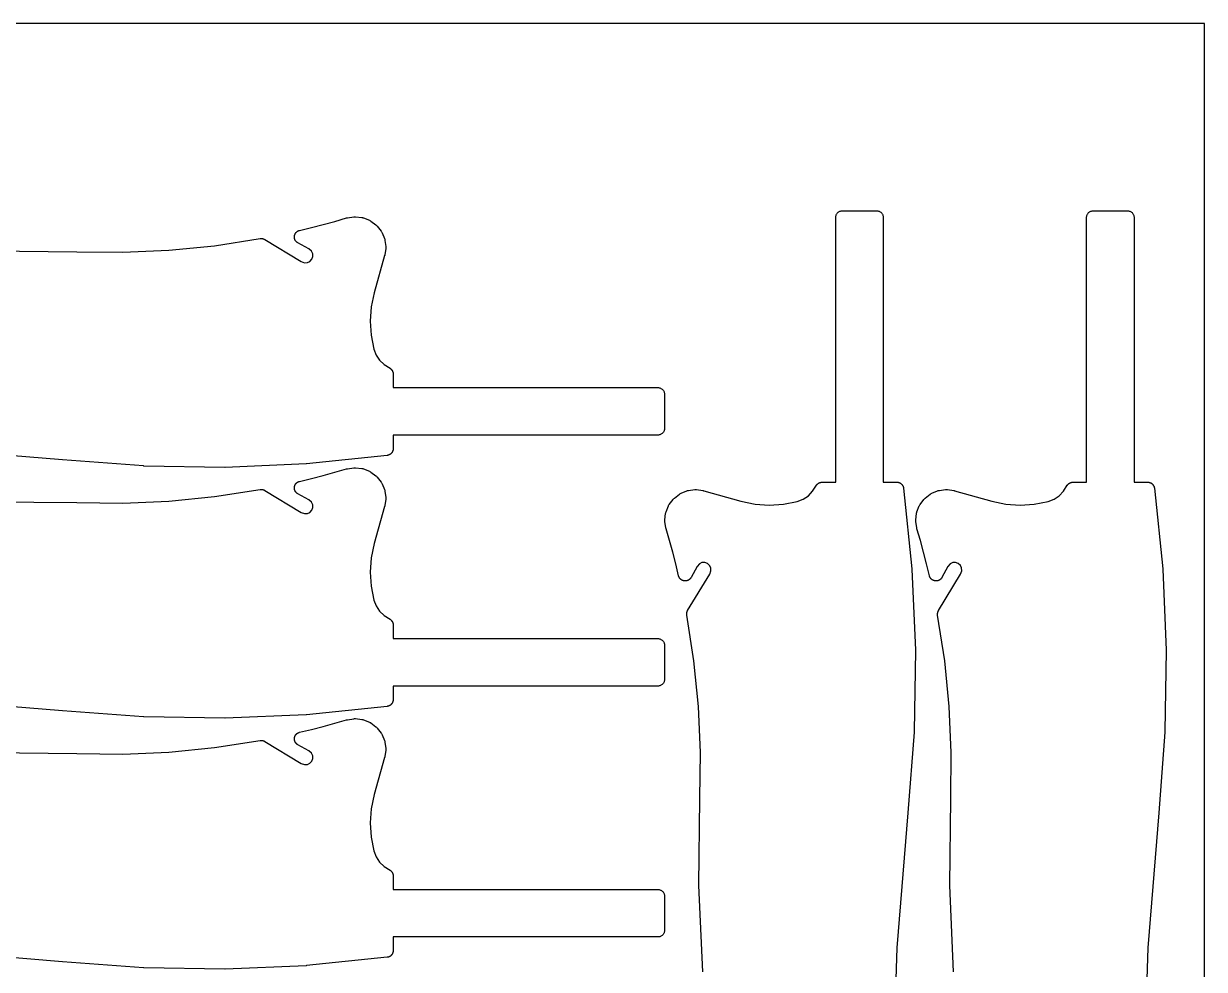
# Model space of a CAD drawing. Header units: metres. Extents: x 0 to 3000, y 0 to 1240.
# Drawn here: x 2651.9 to 3000, y 961.3 to 1240 of the extents above; entities that cross this region are included whole.
import ezdxf

# ---------------------------------------------------------------- set-up
doc = ezdxf.new("R2010")
doc.units = ezdxf.units.M

msp = doc.modelspace()

# ---------------------------------------------------------------- linework, layer by layer
at = {"color": 7}
msp.add_lwpolyline([(0, 0), (3000, 0), (3000, 1240), (0, 1240), (0, 0)], close=True, dxfattribs=at)
at = {"color": 1}
for points in [[(2852.14, 960.61), (2851, 986.03), (2851, 986.14), (2851.27, 1011.61), (2851.27, 1011.61), (2851.27, 1011.61), (2851.42, 1025.22), (2850.83, 1038.75), (2849.5, 1052.23), (2847.42, 1065.67), (2847.42, 1065.68), (2847.41, 1065.69), (2847.41, 1065.78), (2847.4, 1065.87), (2847.4, 1065.88), (2847.4, 1065.89), (2847.4, 1065.98), (2847.4, 1066.07), (2847.4, 1066.07), (2847.4, 1066.08), (2847.41, 1066.17), (2847.41, 1066.26), (2847.42, 1066.27), (2847.42, 1066.28), (2847.43, 1066.37), (2847.45, 1066.45), (2847.45, 1066.46), (2847.45, 1066.47), (2847.48, 1066.56), (2847.51, 1066.64), (2847.51, 1066.65), (2847.51, 1066.66), (2847.55, 1066.74), (2847.58, 1066.82), (2847.58, 1066.83), (2847.59, 1066.84), (2847.63, 1066.92), (2847.67, 1067), (2847.68, 1067), (2847.68, 1067.01), (2854.17, 1077.78), (2854.53, 1078.78), (2854.48, 1079.59), (2854.14, 1080.32), (2853.51, 1080.9), (2852.71, 1081.19), (2851.9, 1081.15), (2851.16, 1080.81), (2850.47, 1080.06), (2848.7, 1076.8), (2848.67, 1076.76), (2848.65, 1076.71), (2848.62, 1076.67), (2848.6, 1076.63), (2848.57, 1076.59), (2848.54, 1076.55), (2848.51, 1076.51), (2848.48, 1076.48), (2848.44, 1076.44), (2848.41, 1076.4), (2848.38, 1076.37), (2848.35, 1076.33), (2848.31, 1076.3), (2848.27, 1076.26), (2848.23, 1076.23), (2848.2, 1076.2), (2848.16, 1076.17), (2848.12, 1076.14), (2848.08, 1076.11), (2848.04, 1076.08), (2848, 1076.06), (2847.96, 1076.03), (2847.91, 1076.01), (2847.87, 1075.99), (2847.83, 1075.96), (2847.78, 1075.94), (2847.74, 1075.92), (2847.69, 1075.9), (2847.65, 1075.89), (2847.6, 1075.87), (2847.55, 1075.85), (2847.51, 1075.84), (2847.46, 1075.83), (2847.41, 1075.81), (2847.36, 1075.8), (2847.32, 1075.79), (2847.27, 1075.79), (2847.22, 1075.78), (2847.17, 1075.77), (2847.12, 1075.77), (2847.07, 1075.76), (2847.02, 1075.76), (2846.97, 1075.76), (2846.93, 1075.76), (2846.88, 1075.76), (2846.83, 1075.76), (2846.78, 1075.77), (2846.73, 1075.77), (2846.68, 1075.78), (2846.63, 1075.78), (2846.58, 1075.79), (2846.54, 1075.8), (2846.49, 1075.81), (2846.44, 1075.82), (2846.39, 1075.84), (2846.35, 1075.85), (2846.3, 1075.87), (2846.25, 1075.88), (2846.21, 1075.9), (2846.16, 1075.92), (2846.12, 1075.94), (2846.07, 1075.96), (2846.03, 1075.98), (2845.99, 1076), (2845.94, 1076.03), (2845.9, 1076.05), (2845.86, 1076.08), (2845.82, 1076.1), (2845.78, 1076.13), (2845.74, 1076.16), (2845.7, 1076.19), (2845.66, 1076.22), (2845.62, 1076.26), (2845.59, 1076.29), (2845.55, 1076.32), (2845.52, 1076.35), (2845.48, 1076.39), (2845.45, 1076.43), (2845.42, 1076.46), (2845.39, 1076.5), (2845.36, 1076.54), (2845.33, 1076.58), (2845.3, 1076.62), (2845.27, 1076.66), (2845.25, 1076.7), (2845.22, 1076.74), (2845.2, 1076.79), (2845.17, 1076.83), (2845.15, 1076.87), (2845.13, 1076.92), (2845.11, 1076.96), (2845.09, 1077.01), (2845.07, 1077.05), (2845.05, 1077.1), (2845.04, 1077.15), (2845.02, 1077.19), (2845.01, 1077.24), (2845, 1077.29), (2844.16, 1080.78), (2843.27, 1084.25), (2842.33, 1087.7), (2841.33, 1091.15), (2841.33, 1091.18), (2841.32, 1091.21), (2841.31, 1091.27), (2841.29, 1091.34), (2841.29, 1091.34), (2841.29, 1091.37), (2841.28, 1091.4), (2840.99, 1093.25), (2840.97, 1093.43), (2840.97, 1093.61), (2840.98, 1093.79), (2841.19, 1095.62), (2841.22, 1095.79), (2841.26, 1095.97), (2841.32, 1096.13), (2842, 1097.85), (2842.08, 1098.01), (2842.16, 1098.16), (2842.26, 1098.31), (2843.39, 1099.81), (2843.51, 1099.95), (2843.63, 1100.08), (2843.77, 1100.19), (2845.26, 1101.34), (2845.4, 1101.44), (2845.56, 1101.53), (2845.72, 1101.6), (2847.42, 1102.31), (2847.59, 1102.37), (2847.76, 1102.41), (2847.93, 1102.44), (2849.76, 1102.67), (2849.94, 1102.69), (2850.12, 1102.69), (2850.3, 1102.67), (2852.16, 1102.4), (2852.19, 1102.4), (2852.23, 1102.39), (2852.29, 1102.38), (2852.35, 1102.37), (2852.38, 1102.36), (2852.42, 1102.35), (2863.36, 1099.25), (2867.54, 1098.37), (2871.72, 1098.08), (2875.89, 1098.35), (2879.98, 1099.18), (2881.73, 1099.87), (2883.26, 1100.89), (2884.53, 1102.19), (2885.64, 1103.94), (2885.65, 1103.96), (2885.66, 1103.98), (2885.71, 1104.04), (2885.75, 1104.1), (2885.77, 1104.12), (2885.78, 1104.14), (2885.83, 1104.19), (2885.88, 1104.25), (2885.89, 1104.27), (2885.91, 1104.29), (2885.97, 1104.33), (2886.02, 1104.38), (2886.04, 1104.4), (2886.06, 1104.42), (2886.12, 1104.46), (2886.17, 1104.5), (2886.19, 1104.52), (2886.22, 1104.53), (2886.28, 1104.57), (2886.34, 1104.61), (2886.36, 1104.62), (2886.38, 1104.63), (2886.45, 1104.67), (2886.51, 1104.7), (2886.54, 1104.71), (2886.56, 1104.72), (2886.63, 1104.74), (2886.7, 1104.77), (2886.72, 1104.78), (2886.75, 1104.78), (2886.82, 1104.8), (2886.89, 1104.82), (2886.91, 1104.83), (2886.94, 1104.83), (2887.01, 1104.84), (2887.08, 1104.86), (2887.1, 1104.86), (2887.13, 1104.86), (2887.2, 1104.86), (2887.27, 1104.87), (2887.3, 1104.87), (2887.33, 1104.87), (2891.33, 1104.87), (2891.33, 1182.87), (2891.34, 1183.07), (2891.36, 1183.26), (2891.41, 1183.45), (2891.48, 1183.64), (2891.56, 1183.81), (2891.66, 1183.98), (2891.78, 1184.14), (2891.91, 1184.29), (2892.06, 1184.42), (2892.22, 1184.53), (2892.38, 1184.63), (2892.56, 1184.72), (2892.75, 1184.78), (2892.94, 1184.83), (2893.13, 1184.86), (2893.33, 1184.87), (2903.33, 1184.87), (2903.52, 1184.86), (2903.72, 1184.83), (2903.91, 1184.78), (2904.09, 1184.72), (2904.27, 1184.63), (2904.44, 1184.53), (2904.6, 1184.42), (2904.74, 1184.29), (2904.87, 1184.14), (2904.99, 1183.98), (2905.09, 1183.81), (2905.17, 1183.64), (2905.24, 1183.45), (2905.29, 1183.26), (2905.32, 1183.07), (2905.33, 1182.87), (2905.33, 1104.87), (2909.33, 1104.87), (2909.42, 1104.87), (2909.51, 1104.86), (2909.52, 1104.86), (2909.52, 1104.86), (2909.61, 1104.85), (2909.71, 1104.83), (2909.71, 1104.83), (2909.72, 1104.83), (2909.81, 1104.81), (2909.9, 1104.79), (2909.9, 1104.79), (2909.91, 1104.78), (2909.99, 1104.75), (2910.08, 1104.72), (2910.09, 1104.72), (2910.09, 1104.72), (2910.18, 1104.68), (2910.26, 1104.64), (2910.26, 1104.64), (2910.27, 1104.63), (2910.35, 1104.59), (2910.43, 1104.54), (2910.43, 1104.54), (2910.44, 1104.53), (2910.51, 1104.48), (2910.59, 1104.42), (2910.59, 1104.42), (2910.6, 1104.42), (2910.66, 1104.35), (2910.73, 1104.29), (2910.74, 1104.29), (2910.74, 1104.29), (2910.8, 1104.22), (2910.87, 1104.15), (2910.87, 1104.14), (2910.87, 1104.14), (2910.93, 1104.06), (2910.98, 1103.99), (2910.99, 1103.99), (2910.99, 1103.98), (2911.04, 1103.9), (2911.09, 1103.82), (2911.09, 1103.82), (2911.09, 1103.81), (2911.13, 1103.73), (2911.17, 1103.65), (2911.17, 1103.64), (2911.17, 1103.64), (2911.21, 1103.55), (2911.24, 1103.46), (2911.24, 1103.46), (2911.24, 1103.45), (2911.26, 1103.36), (2911.29, 1103.27), (2911.29, 1103.27), (2911.29, 1103.26), (2911.3, 1103.17), (2911.32, 1103.08), (2913.78, 1079.31), (2913.78, 1079.19), (2914.82, 1055.34), (2914.82, 1055.22), (2914.43, 1031.35), (2914.42, 1031.24), (2912.6, 1007.41), (2912.6, 1007.41), (2912.6, 1007.4), (2909.35, 967.62), (2908.08, 927.8)], [(2926.09, 960.61), (2924.95, 986.03), (2924.94, 986.14), (2925.22, 1011.61), (2925.22, 1011.61), (2925.22, 1011.61), (2925.37, 1025.22), (2924.78, 1038.75), (2923.45, 1052.23), (2921.37, 1065.67), (2921.37, 1065.68), (2921.36, 1065.69), (2921.36, 1065.78), (2921.35, 1065.87), (2921.35, 1065.88), (2921.35, 1065.89), (2921.35, 1065.98), (2921.34, 1066.07), (2921.35, 1066.07), (2921.35, 1066.08), (2921.35, 1066.17), (2921.36, 1066.26), (2921.36, 1066.27), (2921.37, 1066.28), (2921.38, 1066.37), (2921.4, 1066.45), (2921.4, 1066.46), (2921.4, 1066.47), (2921.43, 1066.56), (2921.46, 1066.64), (2921.46, 1066.65), (2921.46, 1066.66), (2921.5, 1066.74), (2921.53, 1066.82), (2921.53, 1066.83), (2921.54, 1066.84), (2921.58, 1066.92), (2921.62, 1067), (2921.63, 1067), (2921.63, 1067.01), (2928.12, 1077.78), (2928.48, 1078.78), (2928.43, 1079.59), (2928.09, 1080.32), (2927.46, 1080.9), (2926.66, 1081.19), (2925.85, 1081.15), (2925.11, 1080.81), (2924.42, 1080.06), (2922.65, 1076.8), (2922.62, 1076.76), (2922.6, 1076.71), (2922.57, 1076.67), (2922.55, 1076.63), (2922.52, 1076.59), (2922.49, 1076.55), (2922.46, 1076.51), (2922.43, 1076.48), (2922.39, 1076.44), (2922.36, 1076.4), (2922.33, 1076.37), (2922.29, 1076.33), (2922.26, 1076.3), (2922.22, 1076.26), (2922.18, 1076.23), (2922.15, 1076.2), (2922.11, 1076.17), (2922.07, 1076.14), (2922.03, 1076.11), (2921.99, 1076.08), (2921.95, 1076.06), (2921.9, 1076.03), (2921.86, 1076.01), (2921.82, 1075.99), (2921.78, 1075.96), (2921.73, 1075.94), (2921.69, 1075.92), (2921.64, 1075.9), (2921.6, 1075.89), (2921.55, 1075.87), (2921.5, 1075.85), (2921.46, 1075.84), (2921.41, 1075.83), (2921.36, 1075.81), (2921.31, 1075.8), (2921.27, 1075.79), (2921.22, 1075.79), (2921.17, 1075.78), (2921.12, 1075.77), (2921.07, 1075.77), (2921.02, 1075.76), (2920.97, 1075.76), (2920.92, 1075.76), (2920.88, 1075.76), (2920.83, 1075.76), (2920.78, 1075.76), (2920.73, 1075.77), (2920.68, 1075.77), (2920.63, 1075.78), (2920.58, 1075.78), (2920.53, 1075.79), (2920.49, 1075.8), (2920.44, 1075.81), (2920.39, 1075.82), (2920.34, 1075.84), (2920.3, 1075.85), (2920.25, 1075.87), (2920.2, 1075.88), (2920.16, 1075.9), (2920.11, 1075.92), (2920.07, 1075.94), (2920.02, 1075.96), (2919.98, 1075.98), (2919.93, 1076), (2919.89, 1076.03), (2919.85, 1076.05), (2919.81, 1076.08), (2919.77, 1076.1), (2919.73, 1076.13), (2919.69, 1076.16), (2919.65, 1076.19), (2919.61, 1076.22), (2919.57, 1076.26), (2919.54, 1076.29), (2919.5, 1076.32), (2919.47, 1076.35), (2919.43, 1076.39), (2919.4, 1076.43), (2919.37, 1076.46), (2919.34, 1076.5), (2919.31, 1076.54), (2919.28, 1076.58), (2919.25, 1076.62), (2919.22, 1076.66), (2919.19, 1076.7), (2919.17, 1076.74), (2919.14, 1076.79), (2919.12, 1076.83), (2919.1, 1076.87), (2919.08, 1076.92), (2919.06, 1076.96), (2919.04, 1077.01), (2919.02, 1077.05), (2919, 1077.1), (2918.99, 1077.15), (2918.97, 1077.19), (2918.96, 1077.24), (2918.95, 1077.29), (2918.11, 1080.78), (2917.22, 1084.25), (2916.28, 1087.7), (2915.28, 1091.15), (2915.28, 1091.18), (2915.27, 1091.21), (2915.25, 1091.27), (2915.24, 1091.34), (2915.24, 1091.34), (2915.23, 1091.37), (2915.23, 1091.4), (2914.94, 1093.25), (2914.92, 1093.43), (2914.92, 1093.61), (2914.93, 1093.79), (2915.14, 1095.62), (2915.17, 1095.79), (2915.21, 1095.97), (2915.27, 1096.13), (2915.95, 1097.85), (2916.03, 1098.01), (2916.11, 1098.16), (2916.21, 1098.31), (2917.34, 1099.81), (2917.46, 1099.95), (2917.58, 1100.08), (2917.72, 1100.19), (2919.21, 1101.34), (2919.35, 1101.44), (2919.5, 1101.53), (2919.67, 1101.6), (2921.37, 1102.31), (2921.54, 1102.37), (2921.71, 1102.41), (2921.88, 1102.44), (2923.71, 1102.67), (2923.89, 1102.69), (2924.07, 1102.69), (2924.25, 1102.67), (2926.1, 1102.4), (2926.14, 1102.4), (2926.18, 1102.39), (2926.24, 1102.38), (2926.3, 1102.37), (2926.33, 1102.36), (2926.37, 1102.35), (2937.31, 1099.25), (2941.49, 1098.37), (2945.67, 1098.08), (2949.84, 1098.35), (2953.93, 1099.18), (2955.68, 1099.87), (2957.2, 1100.89), (2958.48, 1102.19), (2959.58, 1103.94), (2959.6, 1103.96), (2959.61, 1103.98), (2959.66, 1104.04), (2959.7, 1104.1), (2959.71, 1104.12), (2959.73, 1104.14), (2959.78, 1104.19), (2959.83, 1104.25), (2959.84, 1104.27), (2959.86, 1104.29), (2959.92, 1104.33), (2959.97, 1104.38), (2959.99, 1104.4), (2960.01, 1104.42), (2960.07, 1104.46), (2960.12, 1104.5), (2960.14, 1104.52), (2960.16, 1104.53), (2960.23, 1104.57), (2960.29, 1104.61), (2960.31, 1104.62), (2960.33, 1104.63), (2960.4, 1104.67), (2960.46, 1104.7), (2960.49, 1104.71), (2960.51, 1104.72), (2960.58, 1104.74), (2960.65, 1104.77), (2960.67, 1104.78), (2960.7, 1104.78), (2960.77, 1104.8), (2960.84, 1104.82), (2960.86, 1104.83), (2960.89, 1104.83), (2960.96, 1104.84), (2961.03, 1104.86), (2961.05, 1104.86), (2961.08, 1104.86), (2961.15, 1104.86), (2961.22, 1104.87), (2961.25, 1104.87), (2961.28, 1104.87), (2965.28, 1104.87), (2965.28, 1182.87), (2965.29, 1183.07), (2965.31, 1183.26), (2965.36, 1183.45), (2965.43, 1183.64), (2965.51, 1183.81), (2965.61, 1183.98), (2965.73, 1184.14), (2965.86, 1184.29), (2966.01, 1184.42), (2966.16, 1184.53), (2966.33, 1184.63), (2966.51, 1184.72), (2966.7, 1184.78), (2966.89, 1184.83), (2967.08, 1184.86), (2967.28, 1184.87), (2977.28, 1184.87), (2977.47, 1184.86), (2977.67, 1184.83), (2977.86, 1184.78), (2978.04, 1184.72), (2978.22, 1184.63), (2978.39, 1184.53), (2978.54, 1184.42), (2978.69, 1184.29), (2978.82, 1184.14), (2978.94, 1183.98), (2979.04, 1183.81), (2979.12, 1183.64), (2979.19, 1183.45), (2979.24, 1183.26), (2979.27, 1183.07), (2979.28, 1182.87), (2979.28, 1104.87), (2983.28, 1104.87), (2983.37, 1104.87), (2983.46, 1104.86), (2983.47, 1104.86), (2983.47, 1104.86), (2983.56, 1104.85), (2983.66, 1104.83), (2983.66, 1104.83), (2983.67, 1104.83), (2983.76, 1104.81), (2983.85, 1104.79), (2983.85, 1104.79), (2983.86, 1104.78), (2983.94, 1104.75), (2984.03, 1104.72), (2984.04, 1104.72), (2984.04, 1104.72), (2984.13, 1104.68), (2984.21, 1104.64), (2984.21, 1104.64), (2984.22, 1104.63), (2984.3, 1104.59), (2984.38, 1104.54), (2984.38, 1104.54), (2984.39, 1104.53), (2984.46, 1104.48), (2984.54, 1104.42), (2984.54, 1104.42), (2984.54, 1104.42), (2984.61, 1104.35), (2984.68, 1104.29), (2984.69, 1104.29), (2984.69, 1104.29), (2984.75, 1104.22), (2984.82, 1104.15), (2984.82, 1104.14), (2984.82, 1104.14), (2984.88, 1104.06), (2984.93, 1103.99), (2984.94, 1103.99), (2984.94, 1103.98), (2984.99, 1103.9), (2985.03, 1103.82), (2985.04, 1103.82), (2985.04, 1103.81), (2985.08, 1103.73), (2985.12, 1103.65), (2985.12, 1103.64), (2985.12, 1103.64), (2985.15, 1103.55), (2985.19, 1103.46), (2985.19, 1103.46), (2985.19, 1103.45), (2985.21, 1103.36), (2985.24, 1103.27), (2985.24, 1103.27), (2985.24, 1103.26), (2985.25, 1103.17), (2985.27, 1103.08), (2987.73, 1079.31), (2987.73, 1079.19), (2988.77, 1055.34), (2988.77, 1055.22), (2988.38, 1031.35), (2988.37, 1031.24), (2986.55, 1007.41), (2986.55, 1007.41), (2986.55, 1007.4), (2983.3, 967.62), (2982.03, 927.8)], [(2642.14, 1173.07), (2667.61, 1172.79), (2667.61, 1172.79), (2667.61, 1172.79), (2681.22, 1172.64), (2694.75, 1173.23), (2708.23, 1174.56), (2721.67, 1176.64), (2721.68, 1176.64), (2721.69, 1176.65), (2721.78, 1176.66), (2721.87, 1176.66), (2721.88, 1176.66), (2721.89, 1176.67), (2721.98, 1176.67), (2722.07, 1176.67), (2722.07, 1176.66), (2722.08, 1176.66), (2722.17, 1176.66), (2722.26, 1176.65), (2722.27, 1176.65), (2722.28, 1176.65), (2722.37, 1176.63), (2722.45, 1176.61), (2722.46, 1176.61), (2722.47, 1176.61), (2722.56, 1176.58), (2722.64, 1176.55), (2722.65, 1176.55), (2722.66, 1176.55), (2722.74, 1176.51), (2722.82, 1176.48), (2722.83, 1176.48), (2722.84, 1176.47), (2722.92, 1176.43), (2723, 1176.39), (2723, 1176.38), (2723.01, 1176.38), (2733.78, 1169.89), (2734.78, 1169.54), (2735.59, 1169.58), (2736.32, 1169.92), (2736.9, 1170.55), (2737.19, 1171.35), (2737.15, 1172.17), (2736.81, 1172.9), (2736.06, 1173.59), (2732.8, 1175.36), (2732.76, 1175.39), (2732.71, 1175.41), (2732.67, 1175.44), (2732.63, 1175.46), (2732.59, 1175.49), (2732.55, 1175.52), (2732.51, 1175.55), (2732.48, 1175.58), (2732.44, 1175.62), (2732.4, 1175.65), (2732.37, 1175.68), (2732.33, 1175.72), (2732.3, 1175.75), (2732.26, 1175.79), (2732.23, 1175.83), (2732.2, 1175.86), (2732.17, 1175.9), (2732.14, 1175.94), (2732.11, 1175.98), (2732.08, 1176.02), (2732.06, 1176.06), (2732.03, 1176.11), (2732.01, 1176.15), (2731.99, 1176.19), (2731.96, 1176.24), (2731.94, 1176.28), (2731.92, 1176.32), (2731.9, 1176.37), (2731.89, 1176.42), (2731.87, 1176.46), (2731.85, 1176.51), (2731.84, 1176.55), (2731.83, 1176.6), (2731.81, 1176.65), (2731.8, 1176.7), (2731.79, 1176.74), (2731.79, 1176.79), (2731.78, 1176.84), (2731.77, 1176.89), (2731.77, 1176.94), (2731.76, 1176.99), (2731.76, 1177.04), (2731.76, 1177.09), (2731.76, 1177.13), (2731.76, 1177.18), (2731.76, 1177.23), (2731.77, 1177.28), (2731.77, 1177.33), (2731.78, 1177.38), (2731.78, 1177.43), (2731.79, 1177.48), (2731.8, 1177.52), (2731.81, 1177.57), (2731.82, 1177.62), (2731.84, 1177.67), (2731.85, 1177.71), (2731.87, 1177.76), (2731.88, 1177.81), (2731.9, 1177.85), (2731.92, 1177.9), (2731.94, 1177.94), (2731.96, 1177.99), (2731.98, 1178.03), (2732, 1178.08), (2732.03, 1178.12), (2732.05, 1178.16), (2732.08, 1178.2), (2732.1, 1178.24), (2732.13, 1178.28), (2732.16, 1178.32), (2732.19, 1178.36), (2732.22, 1178.4), (2732.26, 1178.44), (2732.29, 1178.47), (2732.32, 1178.51), (2732.35, 1178.54), (2732.39, 1178.58), (2732.43, 1178.61), (2732.46, 1178.64), (2732.5, 1178.67), (2732.54, 1178.7), (2732.58, 1178.74), (2732.62, 1178.76), (2732.66, 1178.79), (2732.7, 1178.82), (2732.74, 1178.84), (2732.79, 1178.87), (2732.83, 1178.89), (2732.87, 1178.91), (2732.92, 1178.93), (2732.96, 1178.95), (2733.01, 1178.97), (2733.05, 1178.99), (2733.1, 1179.01), (2733.15, 1179.02), (2733.19, 1179.04), (2733.24, 1179.05), (2733.29, 1179.06), (2736.78, 1179.91), (2740.25, 1180.79), (2743.7, 1181.73), (2747.15, 1182.73), (2747.18, 1182.73), (2747.21, 1182.74), (2747.27, 1182.76), (2747.34, 1182.77), (2747.34, 1182.77), (2747.37, 1182.78), (2747.4, 1182.78), (2749.25, 1183.07), (2749.43, 1183.09), (2749.61, 1183.09), (2749.79, 1183.08), (2751.62, 1182.87), (2751.79, 1182.84), (2751.97, 1182.8), (2752.13, 1182.74), (2753.85, 1182.06), (2754.01, 1181.99), (2754.16, 1181.9), (2754.31, 1181.8), (2755.81, 1180.67), (2755.95, 1180.55), (2756.08, 1180.43), (2756.19, 1180.29), (2757.34, 1178.81), (2757.44, 1178.66), (2757.53, 1178.51), (2757.6, 1178.34), (2758.31, 1176.64), (2758.37, 1176.47), (2758.41, 1176.3), (2758.44, 1176.13), (2758.67, 1174.3), (2758.69, 1174.12), (2758.69, 1173.94), (2758.67, 1173.76), (2758.4, 1171.91), (2758.4, 1171.87), (2758.39, 1171.83), (2758.38, 1171.77), (2758.37, 1171.71), (2758.36, 1171.68), (2758.35, 1171.64), (2755.25, 1160.7), (2754.37, 1156.52), (2754.08, 1152.34), (2754.35, 1148.17), (2755.18, 1144.09), (2755.87, 1142.33), (2756.89, 1140.81), (2758.19, 1139.53), (2759.94, 1138.43), (2759.96, 1138.41), (2759.98, 1138.4), (2760.04, 1138.35), (2760.1, 1138.31), (2760.12, 1138.3), (2760.14, 1138.28), (2760.19, 1138.23), (2760.25, 1138.18), (2760.27, 1138.17), (2760.29, 1138.15), (2760.33, 1138.1), (2760.38, 1138.04), (2760.4, 1138.02), (2760.42, 1138), (2760.46, 1137.95), (2760.5, 1137.89), (2760.52, 1137.87), (2760.53, 1137.85), (2760.57, 1137.78), (2760.61, 1137.72), (2760.62, 1137.7), (2760.63, 1137.68), (2760.67, 1137.61), (2760.7, 1137.55), (2760.71, 1137.52), (2760.72, 1137.5), (2760.74, 1137.43), (2760.77, 1137.36), (2760.78, 1137.34), (2760.78, 1137.32), (2760.8, 1137.25), (2760.82, 1137.18), (2760.83, 1137.15), (2760.83, 1137.12), (2760.84, 1137.05), (2760.86, 1136.98), (2760.86, 1136.96), (2760.86, 1136.93), (2760.86, 1136.86), (2760.87, 1136.79), (2760.87, 1136.76), (2760.87, 1136.73), (2760.87, 1132.73), (2838.87, 1132.73), (2839.07, 1132.72), (2839.26, 1132.7), (2839.45, 1132.65), (2839.64, 1132.58), (2839.81, 1132.5), (2839.98, 1132.4), (2840.14, 1132.28), (2840.29, 1132.15), (2840.42, 1132), (2840.53, 1131.85), (2840.63, 1131.68), (2840.72, 1131.5), (2840.78, 1131.32), (2840.83, 1131.12), (2840.86, 1130.93), (2840.87, 1130.73), (2840.87, 1120.73), (2840.86, 1120.54), (2840.83, 1120.34), (2840.78, 1120.15), (2840.72, 1119.97), (2840.63, 1119.79), (2840.53, 1119.62), (2840.42, 1119.47), (2840.29, 1119.32), (2840.14, 1119.19), (2839.98, 1119.07), (2839.81, 1118.97), (2839.64, 1118.89), (2839.45, 1118.82), (2839.26, 1118.77), (2839.07, 1118.74), (2838.87, 1118.73), (2760.87, 1118.73), (2760.87, 1114.73), (2760.87, 1114.64), (2760.86, 1114.55), (2760.86, 1114.54), (2760.86, 1114.54), (2760.85, 1114.45), (2760.83, 1114.35), (2760.83, 1114.35), (2760.83, 1114.34), (2760.81, 1114.25), (2760.79, 1114.16), (2760.79, 1114.16), (2760.78, 1114.15), (2760.75, 1114.07), (2760.72, 1113.98), (2760.72, 1113.97), (2760.72, 1113.97), (2760.68, 1113.89), (2760.64, 1113.8), (2760.64, 1113.8), (2760.63, 1113.79), (2760.59, 1113.71), (2760.54, 1113.63), (2760.54, 1113.63), (2760.53, 1113.62), (2760.48, 1113.55), (2760.42, 1113.47), (2760.42, 1113.47), (2760.42, 1113.47), (2760.35, 1113.4), (2760.29, 1113.33), (2760.29, 1113.32), (2760.29, 1113.32), (2760.22, 1113.26), (2760.15, 1113.19), (2760.14, 1113.19), (2760.14, 1113.19), (2760.06, 1113.13), (2759.99, 1113.08), (2759.99, 1113.07), (2759.98, 1113.07), (2759.9, 1113.02), (2759.82, 1112.98), (2759.82, 1112.97), (2759.81, 1112.97), (2759.73, 1112.93), (2759.65, 1112.89), (2759.64, 1112.89), (2759.64, 1112.89), (2759.55, 1112.86), (2759.46, 1112.82), (2759.46, 1112.82), (2759.45, 1112.82), (2759.36, 1112.8), (2759.27, 1112.78), (2759.27, 1112.77), (2759.26, 1112.77), (2759.17, 1112.76), (2759.08, 1112.75), (2735.31, 1110.29), (2735.19, 1110.28), (2711.34, 1109.24), (2711.22, 1109.24), (2687.35, 1109.63), (2687.24, 1109.64), (2663.41, 1111.46), (2663.41, 1111.46), (2663.4, 1111.46), (2623.62, 1114.71)], [(2642.14, 1099.12), (2667.61, 1098.84), (2667.61, 1098.84), (2667.61, 1098.84), (2681.22, 1098.69), (2694.75, 1099.28), (2708.23, 1100.61), (2721.67, 1102.69), (2721.68, 1102.7), (2721.69, 1102.7), (2721.78, 1102.71), (2721.87, 1102.71), (2721.88, 1102.71), (2721.89, 1102.72), (2721.98, 1102.72), (2722.07, 1102.72), (2722.07, 1102.72), (2722.08, 1102.72), (2722.17, 1102.71), (2722.26, 1102.7), (2722.27, 1102.7), (2722.28, 1102.7), (2722.37, 1102.68), (2722.45, 1102.66), (2722.46, 1102.66), (2722.47, 1102.66), (2722.56, 1102.63), (2722.64, 1102.61), (2722.65, 1102.6), (2722.66, 1102.6), (2722.74, 1102.57), (2722.82, 1102.53), (2722.83, 1102.53), (2722.84, 1102.52), (2722.92, 1102.48), (2723, 1102.44), (2723, 1102.44), (2723.01, 1102.43), (2733.78, 1095.94), (2734.78, 1095.59), (2735.59, 1095.63), (2736.32, 1095.97), (2736.9, 1096.6), (2737.19, 1097.4), (2737.15, 1098.22), (2736.81, 1098.95), (2736.06, 1099.64), (2732.8, 1101.41), (2732.76, 1101.44), (2732.71, 1101.46), (2732.67, 1101.49), (2732.63, 1101.52), (2732.59, 1101.55), (2732.55, 1101.57), (2732.51, 1101.6), (2732.48, 1101.63), (2732.44, 1101.67), (2732.4, 1101.7), (2732.37, 1101.73), (2732.33, 1101.77), (2732.3, 1101.8), (2732.26, 1101.84), (2732.23, 1101.88), (2732.2, 1101.91), (2732.17, 1101.95), (2732.14, 1101.99), (2732.11, 1102.03), (2732.08, 1102.07), (2732.06, 1102.11), (2732.03, 1102.16), (2732.01, 1102.2), (2731.99, 1102.24), (2731.96, 1102.29), (2731.94, 1102.33), (2731.92, 1102.37), (2731.9, 1102.42), (2731.89, 1102.47), (2731.87, 1102.51), (2731.85, 1102.56), (2731.84, 1102.6), (2731.83, 1102.65), (2731.81, 1102.7), (2731.8, 1102.75), (2731.79, 1102.8), (2731.79, 1102.84), (2731.78, 1102.89), (2731.77, 1102.94), (2731.77, 1102.99), (2731.76, 1103.04), (2731.76, 1103.09), (2731.76, 1103.14), (2731.76, 1103.19), (2731.76, 1103.24), (2731.76, 1103.28), (2731.77, 1103.33), (2731.77, 1103.38), (2731.78, 1103.43), (2731.78, 1103.48), (2731.79, 1103.53), (2731.8, 1103.58), (2731.81, 1103.62), (2731.82, 1103.67), (2731.84, 1103.72), (2731.85, 1103.77), (2731.87, 1103.81), (2731.88, 1103.86), (2731.9, 1103.9), (2731.92, 1103.95), (2731.94, 1103.99), (2731.96, 1104.04), (2731.98, 1104.08), (2732, 1104.13), (2732.03, 1104.17), (2732.05, 1104.21), (2732.08, 1104.25), (2732.1, 1104.29), (2732.13, 1104.33), (2732.16, 1104.37), (2732.19, 1104.41), (2732.22, 1104.45), (2732.26, 1104.49), (2732.29, 1104.53), (2732.32, 1104.56), (2732.35, 1104.59), (2732.39, 1104.63), (2732.43, 1104.66), (2732.46, 1104.69), (2732.5, 1104.73), (2732.54, 1104.75), (2732.58, 1104.79), (2732.62, 1104.81), (2732.66, 1104.84), (2732.7, 1104.87), (2732.74, 1104.89), (2732.79, 1104.92), (2732.83, 1104.94), (2732.87, 1104.96), (2732.92, 1104.98), (2732.96, 1105), (2733.01, 1105.02), (2733.05, 1105.04), (2733.1, 1105.06), (2733.15, 1105.07), (2733.19, 1105.09), (2733.24, 1105.1), (2733.29, 1105.11), (2736.78, 1105.96), (2740.25, 1106.84), (2743.7, 1107.78), (2747.15, 1108.78), (2747.18, 1108.78), (2747.21, 1108.79), (2747.27, 1108.81), (2747.34, 1108.82), (2747.34, 1108.82), (2747.37, 1108.83), (2747.4, 1108.83), (2749.25, 1109.12), (2749.43, 1109.14), (2749.61, 1109.14), (2749.79, 1109.13), (2751.62, 1108.92), (2751.79, 1108.89), (2751.97, 1108.85), (2752.13, 1108.79), (2753.85, 1108.11), (2754.01, 1108.04), (2754.16, 1107.95), (2754.31, 1107.85), (2755.81, 1106.72), (2755.95, 1106.61), (2756.08, 1106.48), (2756.19, 1106.34), (2757.34, 1104.86), (2757.44, 1104.71), (2757.53, 1104.56), (2757.6, 1104.4), (2758.31, 1102.69), (2758.37, 1102.52), (2758.41, 1102.35), (2758.44, 1102.18), (2758.67, 1100.35), (2758.69, 1100.17), (2758.69, 1099.99), (2758.67, 1099.82), (2758.4, 1097.96), (2758.4, 1097.92), (2758.39, 1097.88), (2758.38, 1097.82), (2758.37, 1097.76), (2758.36, 1097.73), (2758.35, 1097.69), (2755.25, 1086.75), (2754.37, 1082.57), (2754.08, 1078.39), (2754.35, 1074.22), (2755.18, 1070.14), (2755.87, 1068.38), (2756.89, 1066.86), (2758.19, 1065.58), (2759.94, 1064.48), (2759.96, 1064.46), (2759.98, 1064.45), (2760.04, 1064.41), (2760.1, 1064.36), (2760.12, 1064.35), (2760.14, 1064.33), (2760.19, 1064.28), (2760.25, 1064.24), (2760.27, 1064.22), (2760.29, 1064.2), (2760.33, 1064.15), (2760.38, 1064.09), (2760.4, 1064.07), (2760.42, 1064.05), (2760.46, 1064), (2760.5, 1063.94), (2760.52, 1063.92), (2760.53, 1063.9), (2760.57, 1063.83), (2760.61, 1063.77), (2760.62, 1063.75), (2760.63, 1063.73), (2760.67, 1063.66), (2760.7, 1063.6), (2760.71, 1063.57), (2760.72, 1063.55), (2760.74, 1063.48), (2760.77, 1063.42), (2760.78, 1063.39), (2760.78, 1063.37), (2760.8, 1063.3), (2760.82, 1063.23), (2760.83, 1063.2), (2760.83, 1063.18), (2760.84, 1063.1), (2760.86, 1063.03), (2760.86, 1063.01), (2760.86, 1062.98), (2760.86, 1062.91), (2760.87, 1062.84), (2760.87, 1062.81), (2760.87, 1062.79), (2760.87, 1058.79), (2838.87, 1058.79), (2839.07, 1058.78), (2839.26, 1058.75), (2839.45, 1058.7), (2839.64, 1058.63), (2839.81, 1058.55), (2839.98, 1058.45), (2840.14, 1058.33), (2840.29, 1058.2), (2840.42, 1058.05), (2840.53, 1057.9), (2840.63, 1057.73), (2840.72, 1057.55), (2840.78, 1057.37), (2840.83, 1057.18), (2840.86, 1056.98), (2840.87, 1056.79), (2840.87, 1046.79), (2840.86, 1046.59), (2840.83, 1046.4), (2840.78, 1046.2), (2840.72, 1046.02), (2840.63, 1045.84), (2840.53, 1045.67), (2840.42, 1045.52), (2840.29, 1045.37), (2840.14, 1045.24), (2839.98, 1045.12), (2839.81, 1045.02), (2839.64, 1044.94), (2839.45, 1044.87), (2839.26, 1044.82), (2839.07, 1044.79), (2838.87, 1044.79), (2760.87, 1044.79), (2760.87, 1040.79), (2760.87, 1040.69), (2760.86, 1040.6), (2760.86, 1040.59), (2760.86, 1040.59), (2760.85, 1040.5), (2760.83, 1040.4), (2760.83, 1040.4), (2760.83, 1040.4), (2760.81, 1040.3), (2760.79, 1040.21), (2760.79, 1040.21), (2760.78, 1040.2), (2760.75, 1040.12), (2760.72, 1040.03), (2760.72, 1040.02), (2760.72, 1040.02), (2760.68, 1039.94), (2760.64, 1039.85), (2760.64, 1039.85), (2760.63, 1039.84), (2760.59, 1039.76), (2760.54, 1039.68), (2760.54, 1039.68), (2760.53, 1039.67), (2760.48, 1039.6), (2760.42, 1039.52), (2760.42, 1039.52), (2760.42, 1039.52), (2760.35, 1039.45), (2760.29, 1039.38), (2760.29, 1039.37), (2760.29, 1039.37), (2760.22, 1039.31), (2760.15, 1039.25), (2760.14, 1039.24), (2760.14, 1039.24), (2760.06, 1039.18), (2759.99, 1039.13), (2759.99, 1039.13), (2759.98, 1039.12), (2759.9, 1039.07), (2759.82, 1039.03), (2759.82, 1039.02), (2759.81, 1039.02), (2759.73, 1038.98), (2759.65, 1038.94), (2759.64, 1038.94), (2759.64, 1038.94), (2759.55, 1038.91), (2759.46, 1038.87), (2759.46, 1038.87), (2759.45, 1038.87), (2759.36, 1038.85), (2759.27, 1038.83), (2759.27, 1038.82), (2759.26, 1038.82), (2759.17, 1038.81), (2759.08, 1038.8), (2735.31, 1036.34), (2735.19, 1036.33), (2711.34, 1035.29), (2711.22, 1035.29), (2687.35, 1035.68), (2687.24, 1035.69), (2663.41, 1037.51), (2663.41, 1037.51), (2663.4, 1037.51), (2623.62, 1040.76)], [(2642.14, 1025.17), (2667.61, 1024.89), (2667.61, 1024.89), (2667.61, 1024.89), (2681.22, 1024.74), (2694.75, 1025.33), (2708.23, 1026.66), (2721.67, 1028.75), (2721.68, 1028.75), (2721.69, 1028.75), (2721.78, 1028.76), (2721.87, 1028.77), (2721.88, 1028.77), (2721.89, 1028.77), (2721.98, 1028.77), (2722.07, 1028.77), (2722.07, 1028.77), (2722.08, 1028.77), (2722.17, 1028.76), (2722.26, 1028.75), (2722.27, 1028.75), (2722.28, 1028.75), (2722.37, 1028.73), (2722.45, 1028.71), (2722.46, 1028.71), (2722.47, 1028.71), (2722.56, 1028.68), (2722.64, 1028.66), (2722.65, 1028.65), (2722.66, 1028.65), (2722.74, 1028.62), (2722.82, 1028.58), (2722.83, 1028.58), (2722.84, 1028.57), (2722.92, 1028.53), (2723, 1028.49), (2723, 1028.49), (2723.01, 1028.48), (2733.78, 1021.99), (2734.78, 1021.64), (2735.59, 1021.68), (2736.32, 1022.02), (2736.9, 1022.65), (2737.19, 1023.46), (2737.15, 1024.27), (2736.81, 1025), (2736.06, 1025.69), (2732.8, 1027.46), (2732.76, 1027.49), (2732.71, 1027.51), (2732.67, 1027.54), (2732.63, 1027.57), (2732.59, 1027.6), (2732.55, 1027.62), (2732.51, 1027.66), (2732.48, 1027.68), (2732.44, 1027.72), (2732.4, 1027.75), (2732.37, 1027.78), (2732.33, 1027.82), (2732.3, 1027.85), (2732.26, 1027.89), (2732.23, 1027.93), (2732.2, 1027.96), (2732.17, 1028), (2732.14, 1028.04), (2732.11, 1028.08), (2732.08, 1028.12), (2732.06, 1028.17), (2732.03, 1028.21), (2732.01, 1028.25), (2731.99, 1028.29), (2731.96, 1028.34), (2731.94, 1028.38), (2731.92, 1028.43), (2731.9, 1028.47), (2731.89, 1028.52), (2731.87, 1028.56), (2731.85, 1028.61), (2731.84, 1028.65), (2731.83, 1028.7), (2731.81, 1028.75), (2731.8, 1028.8), (2731.79, 1028.85), (2731.79, 1028.89), (2731.78, 1028.94), (2731.77, 1028.99), (2731.77, 1029.04), (2731.76, 1029.09), (2731.76, 1029.14), (2731.76, 1029.19), (2731.76, 1029.24), (2731.76, 1029.29), (2731.76, 1029.34), (2731.77, 1029.38), (2731.77, 1029.43), (2731.78, 1029.48), (2731.78, 1029.53), (2731.79, 1029.58), (2731.8, 1029.63), (2731.81, 1029.67), (2731.82, 1029.72), (2731.84, 1029.77), (2731.85, 1029.82), (2731.87, 1029.86), (2731.88, 1029.91), (2731.9, 1029.95), (2731.92, 1030), (2731.94, 1030.05), (2731.96, 1030.09), (2731.98, 1030.13), (2732, 1030.18), (2732.03, 1030.22), (2732.05, 1030.26), (2732.08, 1030.3), (2732.1, 1030.34), (2732.13, 1030.38), (2732.16, 1030.43), (2732.19, 1030.46), (2732.22, 1030.5), (2732.26, 1030.54), (2732.29, 1030.58), (2732.32, 1030.61), (2732.35, 1030.65), (2732.39, 1030.68), (2732.43, 1030.71), (2732.46, 1030.74), (2732.5, 1030.78), (2732.54, 1030.81), (2732.58, 1030.84), (2732.62, 1030.86), (2732.66, 1030.89), (2732.7, 1030.92), (2732.74, 1030.94), (2732.79, 1030.97), (2732.83, 1030.99), (2732.87, 1031.01), (2732.92, 1031.04), (2732.96, 1031.05), (2733.01, 1031.07), (2733.05, 1031.09), (2733.1, 1031.11), (2733.15, 1031.12), (2733.19, 1031.14), (2733.24, 1031.15), (2733.29, 1031.16), (2736.78, 1032.01), (2740.25, 1032.9), (2743.7, 1033.83), (2747.15, 1034.83), (2747.18, 1034.83), (2747.21, 1034.84), (2747.27, 1034.86), (2747.34, 1034.87), (2747.34, 1034.87), (2747.37, 1034.88), (2747.4, 1034.88), (2749.25, 1035.17), (2749.43, 1035.19), (2749.61, 1035.19), (2749.79, 1035.18), (2751.62, 1034.97), (2751.79, 1034.94), (2751.97, 1034.9), (2752.13, 1034.84), (2753.85, 1034.16), (2754.01, 1034.09), (2754.16, 1034), (2754.31, 1033.9), (2755.81, 1032.77), (2755.95, 1032.66), (2756.08, 1032.53), (2756.19, 1032.39), (2757.34, 1030.91), (2757.44, 1030.76), (2757.53, 1030.61), (2757.6, 1030.45), (2758.31, 1028.74), (2758.37, 1028.57), (2758.41, 1028.4), (2758.44, 1028.23), (2758.67, 1026.4), (2758.69, 1026.22), (2758.69, 1026.04), (2758.67, 1025.87), (2758.4, 1024.01), (2758.4, 1023.97), (2758.39, 1023.94), (2758.38, 1023.88), (2758.37, 1023.81), (2758.36, 1023.78), (2758.35, 1023.74), (2755.25, 1012.8), (2754.37, 1008.62), (2754.08, 1004.44), (2754.35, 1000.27), (2755.18, 996.19), (2755.87, 994.43), (2756.89, 992.91), (2758.19, 991.63), (2759.94, 990.53), (2759.96, 990.51), (2759.98, 990.5), (2760.04, 990.46), (2760.1, 990.41), (2760.12, 990.4), (2760.14, 990.38), (2760.19, 990.33), (2760.25, 990.29), (2760.27, 990.27), (2760.29, 990.25), (2760.33, 990.2), (2760.38, 990.14), (2760.4, 990.12), (2760.42, 990.1), (2760.46, 990.05), (2760.5, 989.99), (2760.52, 989.97), (2760.53, 989.95), (2760.57, 989.88), (2760.61, 989.82), (2760.62, 989.8), (2760.63, 989.78), (2760.67, 989.71), (2760.7, 989.65), (2760.71, 989.62), (2760.72, 989.6), (2760.74, 989.53), (2760.77, 989.47), (2760.78, 989.44), (2760.78, 989.42), (2760.8, 989.35), (2760.82, 989.28), (2760.83, 989.25), (2760.83, 989.23), (2760.84, 989.15), (2760.86, 989.08), (2760.86, 989.06), (2760.86, 989.03), (2760.86, 988.96), (2760.87, 988.89), (2760.87, 988.86), (2760.87, 988.84), (2760.87, 984.84), (2838.87, 984.84), (2839.07, 984.83), (2839.26, 984.8), (2839.45, 984.75), (2839.64, 984.68), (2839.81, 984.6), (2839.98, 984.5), (2840.14, 984.38), (2840.29, 984.25), (2840.42, 984.1), (2840.53, 983.95), (2840.63, 983.78), (2840.72, 983.6), (2840.78, 983.42), (2840.83, 983.23), (2840.86, 983.03), (2840.87, 982.84), (2840.87, 972.84), (2840.86, 972.64), (2840.83, 972.45), (2840.78, 972.26), (2840.72, 972.07), (2840.63, 971.89), (2840.53, 971.72), (2840.42, 971.57), (2840.29, 971.42), (2840.14, 971.29), (2839.98, 971.17), (2839.81, 971.07), (2839.64, 970.99), (2839.45, 970.92), (2839.26, 970.87), (2839.07, 970.85), (2838.87, 970.84), (2760.87, 970.84), (2760.87, 966.84), (2760.87, 966.74), (2760.86, 966.65), (2760.86, 966.64), (2760.86, 966.64), (2760.85, 966.55), (2760.83, 966.46), (2760.83, 966.45), (2760.83, 966.45), (2760.81, 966.36), (2760.79, 966.26), (2760.79, 966.26), (2760.78, 966.26), (2760.75, 966.17), (2760.72, 966.08), (2760.72, 966.08), (2760.72, 966.07), (2760.68, 965.99), (2760.64, 965.9), (2760.64, 965.9), (2760.63, 965.89), (2760.59, 965.81), (2760.54, 965.73), (2760.54, 965.73), (2760.53, 965.72), (2760.48, 965.65), (2760.42, 965.57), (2760.42, 965.57), (2760.42, 965.57), (2760.35, 965.5), (2760.29, 965.43), (2760.29, 965.43), (2760.29, 965.42), (2760.22, 965.36), (2760.15, 965.3), (2760.14, 965.29), (2760.14, 965.29), (2760.06, 965.23), (2759.99, 965.18), (2759.99, 965.18), (2759.98, 965.17), (2759.9, 965.13), (2759.82, 965.08), (2759.82, 965.07), (2759.81, 965.07), (2759.73, 965.03), (2759.65, 964.99), (2759.64, 964.99), (2759.64, 964.99), (2759.55, 964.96), (2759.46, 964.92), (2759.46, 964.92), (2759.45, 964.92), (2759.36, 964.9), (2759.27, 964.88), (2759.27, 964.88), (2759.26, 964.87), (2759.17, 964.86), (2759.08, 964.85), (2735.31, 962.39), (2735.19, 962.38), (2711.34, 961.34), (2711.22, 961.34), (2687.35, 961.74), (2687.24, 961.74), (2663.41, 963.56), (2663.41, 963.56), (2663.4, 963.56), (2623.62, 966.81)]]:
    msp.add_lwpolyline(points, dxfattribs=at)

doc.saveas('drawing.dxf')
